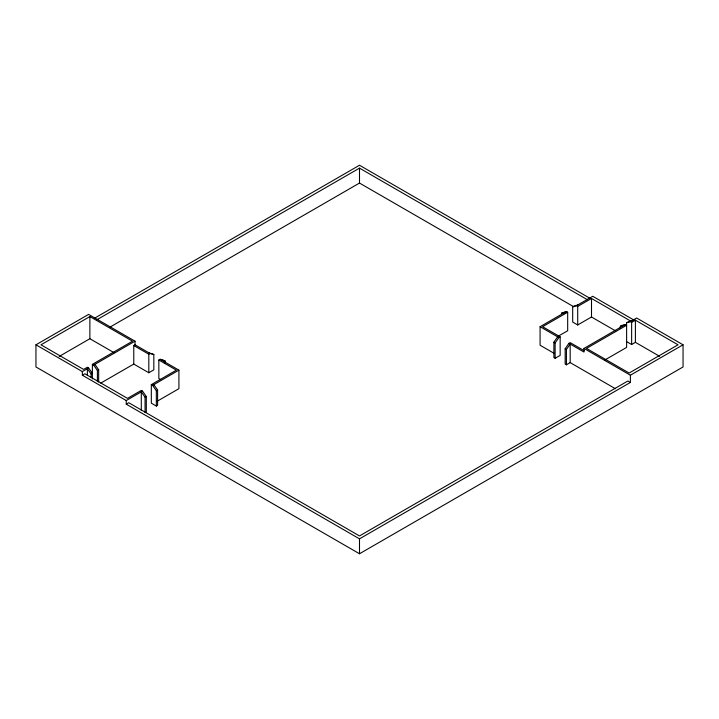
<?xml version="1.0" encoding="UTF-8"?>
<svg xmlns="http://www.w3.org/2000/svg" width="719" height="719" viewBox="0 0 719 719"><rect width="100%" height="100%" fill="white"/><g stroke="black" fill="none" stroke-linecap="round" stroke-linejoin="round"><path stroke-width="1.08" d="M558.025 336.321L567.677 330.758L567.677 312.217L542.593 326.705L560.155 336.834L560.155 355.375L555.131 358.269L553.882 357.55L553.882 342.199L557.647 336.834M555.131 358.269L555.131 342.918L558.897 337.562L560.155 336.834M615.374 388.7L570.185 362.61L566.419 364.785L565.17 364.066L565.17 348.715L568.927 343.358L570.185 342.63L584.295 350.773M566.419 364.785L566.419 349.434L570.185 344.077L570.185 362.61M604.643 360.093L626.617 347.412L626.617 322.642L630.383 321.636L636.648 318.014L683.05 344.805L683.05 366.96L359.5 553.756L35.95 366.96L35.95 344.805L88.617 314.392L135.019 341.183L135.019 344.805L150.073 353.487L153.83 354.503L153.83 369.854L148.815 372.748L133.77 364.066L100.723 383.137M92.383 378.904L92.383 364.353L132.512 341.183L89.875 316.567L40.965 344.805L83.602 369.422L87.367 367.247L88.617 367.975L92.383 373.332L91.133 374.051L91.133 377.403M94.45 318.274L359.5 165.244L589.841 298.232M96.966 319.712L359.5 168.138L587.342 299.679M59.183 356.435L89.875 338.721L114.105 352.705M109.603 327.334L359.5 183.057L573.771 306.761M35.95 344.805L82.352 371.588L88.617 367.975M92.383 364.353L93.641 365.072L135.019 341.183M82.352 371.588L82.352 375.21L84.86 373.763L127.497 398.38L141.292 390.417L142.542 391.136L146.308 396.502L146.308 411.843L145.058 412.571L145.058 397.221L141.292 391.864L141.292 410.396M133.77 364.066L133.77 345.524L135.019 344.805M97.398 381.591L97.398 370.429L98.656 369.71L94.89 364.353M133.77 345.524L148.815 354.215L150.073 353.487M160.697 379.605L158.845 378.545L158.845 360.003L160.103 359.284L163.869 360.3L165.118 361.019L165.118 363.212M153.83 385.51L153.83 384.62L157.596 389.986L157.596 405.327L156.338 406.055L151.323 403.161L151.323 384.62L176.407 370.141L158.845 360.003M82.352 375.21L126.247 400.555L142.542 391.136M151.323 384.62L152.581 385.348L178.914 370.141L178.914 388.682L156.724 401.49M126.247 400.555L126.247 404.177L128.755 402.721L359.5 535.943L627.867 381.007L630.383 382.454L630.383 375.21L683.05 344.805M145.058 397.221L146.308 396.502M156.338 406.055L156.338 390.705L157.596 389.986M615.734 330.983L591.503 316.998L577.708 324.961L572.692 322.067L572.692 306.716L577.708 304.982M553.945 353.236L540.086 345.237L540.086 326.705L566.419 311.498L567.677 312.217M572.692 306.716L576.458 305.701L592.753 296.291L634.742 320.53M576.458 305.701L577.708 306.429L591.503 298.466L631.237 321.402M620.344 328.502L620.344 326.264L621.602 325.545L625.359 324.53L626.617 325.258L586.488 348.418L629.125 373.035L678.035 344.805L635.398 320.189L631.633 322.355L630.383 321.636M626.617 322.642L631.633 320.908L631.633 321.797M568.927 343.358L583.981 352.04L583.981 348.418L625.359 324.53M626.617 341.615L631.633 344.509L635.398 342.343L659.62 356.327M126.247 404.177L359.5 538.846L630.383 382.454M566.419 311.498L561.404 313.232L565.17 312.217L565.17 313.107M620.344 326.264L624.11 325.258M148.815 352.768L153.83 354.503M161.353 360.003L165.118 361.019M583.981 348.418L630.383 375.21M540.086 326.705L558.897 337.562M553.882 342.199L555.131 342.918M565.17 348.715L566.419 349.434M160.103 359.284L178.914 370.141M152.581 385.348L156.338 390.705M93.641 365.072L97.398 370.429M91.133 374.051L87.367 368.694L87.367 375.183M635.398 320.189L635.398 342.343M631.633 322.355L631.633 344.509M591.503 298.466L591.503 316.998M577.708 306.429L577.708 324.961M359.5 168.138L359.5 183.057M359.5 538.846L359.5 553.756M148.815 354.215L148.815 372.748M98.656 369.71L98.656 381.987M89.875 316.567L89.875 338.721"/></g></svg>
